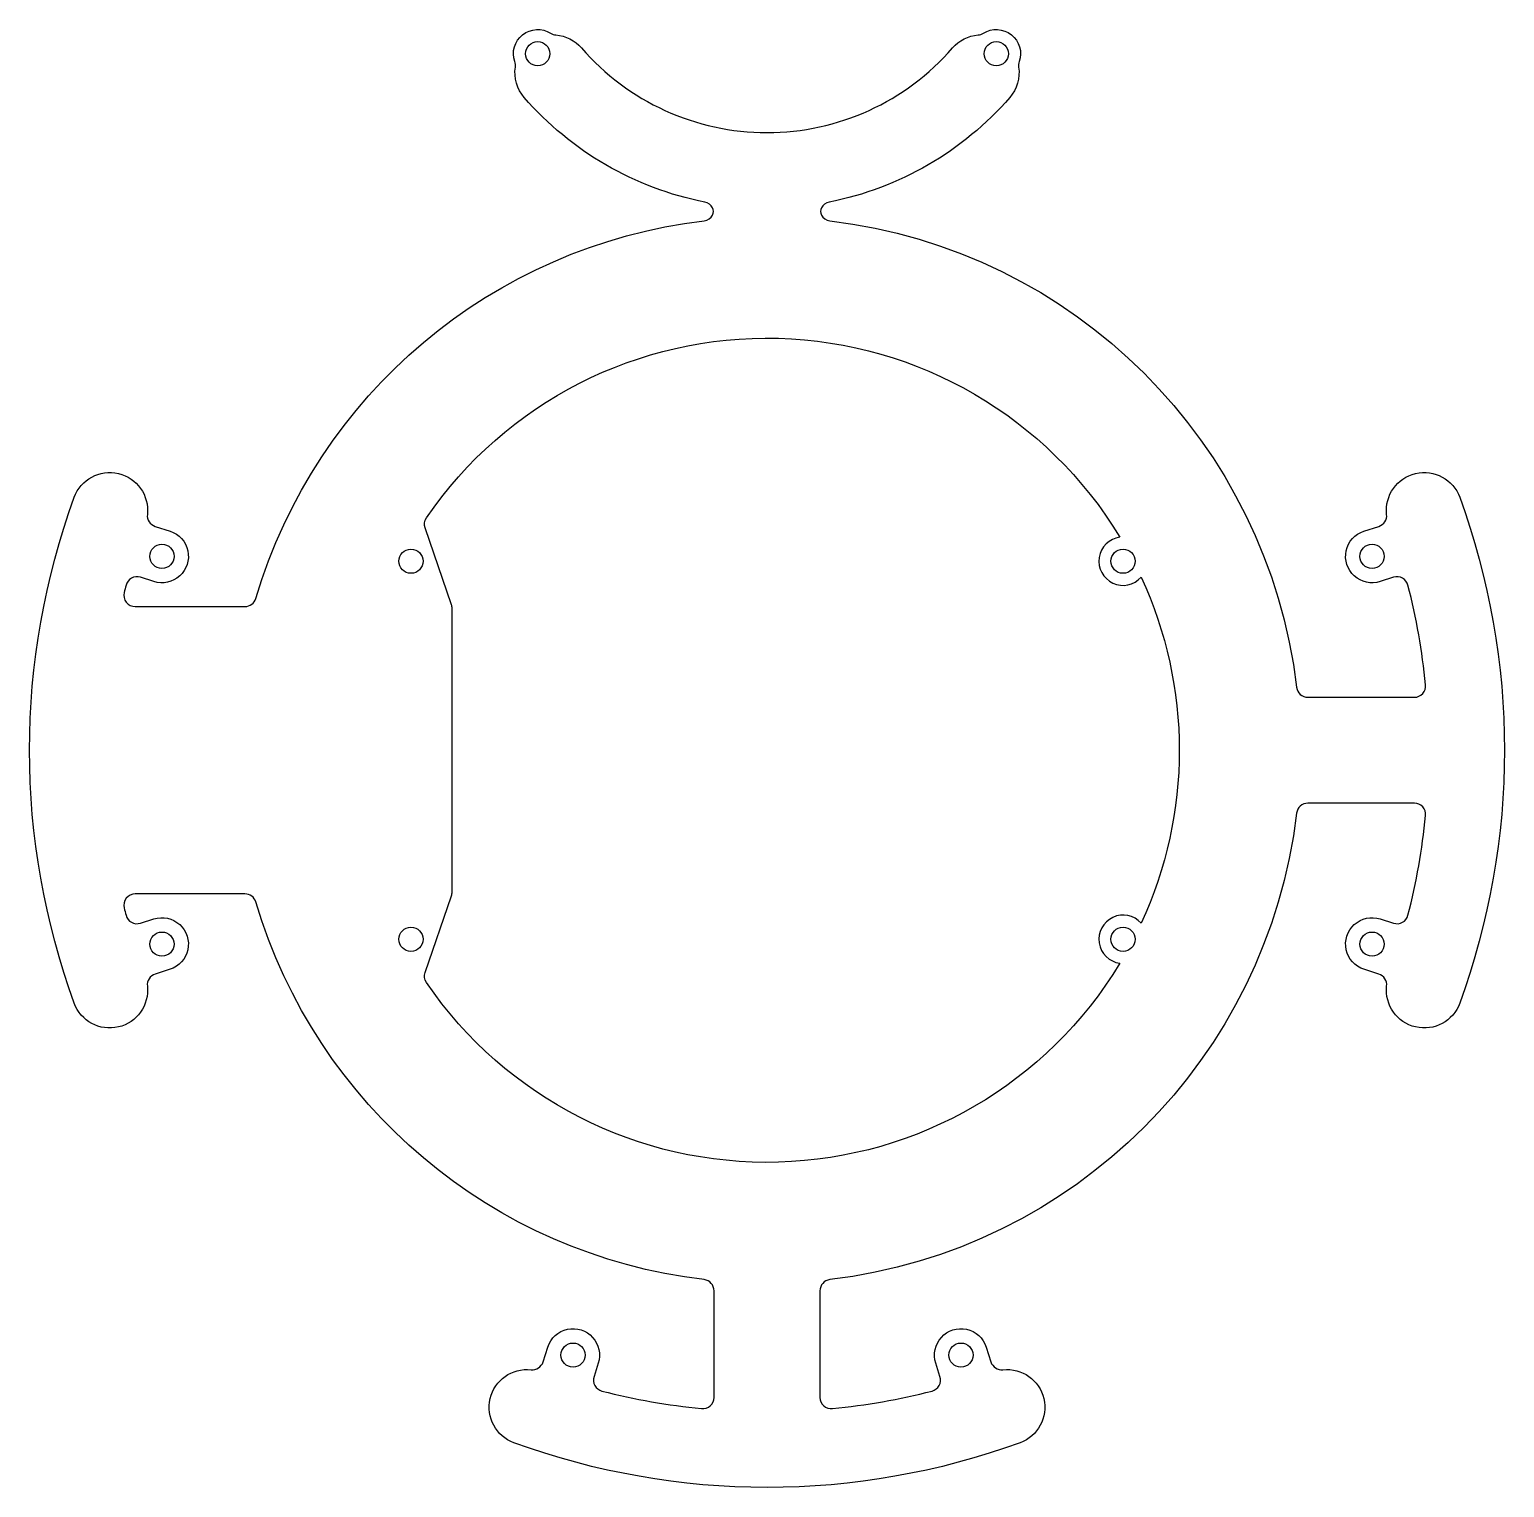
# Model space of a CAD drawing. Header units: millimetres. Extents: x -98 to 98, y -98 to 95.
import ezdxf

# ---------------------------------------------------------------- set-up
doc = ezdxf.new("R2010")
doc.units = ezdxf.units.MM
doc.layers.get('0').update_dxf_attribs({"linetype": 'CONTINUOUS'})

msp = doc.modelspace()

# ---------------------------------------------------------------- linework, layer by layer
for points in [[(87.07, 8.65, 0.038268), (84.74, 21.82, 0.431416), (82.83, 22.87), (81.06, 22.31, -1.000204), (78.92, 28.97), (80.88, 29.6, 0.356437), (81.92, 31.19, -0.886034), (91.58, 33.45, -0.176894), (91.58, -33.45, -0.886034), (81.92, -31.19, 0.356437), (80.88, -29.6), (78.92, -28.97, -1.000204), (81.06, -22.31), (82.83, -22.87, 0.431416), (84.74, -21.82, 0.038268), (87.07, -8.65, 0.443516), (85.58, -7), (71.5, -7, 0.379965), (70.01, -8.32, -0.346477), (8.32, -70.01, 0.379965), (7, -71.5), (7, -85.58, 0.443516), (8.65, -87.07, 0.038268), (21.82, -84.74, 0.431416), (22.87, -82.83), (22.31, -81.06, -1.000204), (28.97, -78.92), (29.6, -80.88, 0.356437), (31.19, -81.92, -0.886034), (33.45, -91.58, -0.176894), (-33.45, -91.58, -0.886034), (-31.19, -81.92, 0.356437), (-29.6, -80.88), (-28.97, -78.92, -1.000204), (-22.31, -81.06), (-22.87, -82.83, 0.431416), (-21.82, -84.74, 0.038268), (-8.65, -87.07, 0.443516), (-7, -85.58), (-7, -71.5, 0.379965), (-8.32, -70.01, -0.299433), (-67.58, -20.07, 0.331966), (-69.02, -19), (-83.52, -19, 0.486601), (-84.98, -20.86, 0.002826), (-84.74, -21.82, 0.431416), (-82.83, -22.87), (-81.06, -22.31, -1.000204), (-78.92, -28.97), (-80.88, -29.6, 0.356437), (-81.92, -31.19, -0.886034), (-91.58, -33.45, -0.176894), (-91.58, 33.45, -0.886034), (-81.92, 31.19, 0.356437), (-80.88, 29.6), (-78.92, 28.97, -1.000204), (-81.06, 22.31), (-82.83, 22.87, 0.431416), (-84.74, 21.82, 0.002826), (-84.98, 20.86, 0.486601), (-83.52, 19), (-69.02, 19, 0.331967), (-67.58, 20.07, -0.299434), (-8.32, 70.01, 0.240876), (-7.19, 70.77, 0.259058), (-7.19, 71.74, 0.220832), (-8.21, 72.48, -0.167008), (-32.1, 86.33, -0.218936), (-33.27, 90.34, 0.121434), (-33.34, 91.06, -0.70993), (-28.61, 94.82, 0.121434), (-27.92, 94.59, -0.196667), (-24.54, 92.88, 0.456428), (24.54, 92.88, -0.196667), (27.92, 94.59, 0.121434), (28.61, 94.82, -0.70993), (33.34, 91.06, 0.121434), (33.27, 90.34, -0.218936), (32.1, 86.33, -0.167008), (8.21, 72.48, 0.220832), (7.19, 71.74, 0.259058), (7.19, 70.77, 0.240876), (8.32, 70.01, -0.346478), (70.01, 8.32, 0.379965), (71.5, 7), (85.58, 7, 0.443516)], [(49.47, -22.88, 1.439847), (46.65, -28.17, -0.546139), (-45.02, -30.72, -0.236637), (-45.2, -29.39), (-41.71, -19.24, 0.082841), (-41.63, -18.75), (-41.63, 18.75, 0.082841), (-41.71, 19.24), (-45.2, 29.39, -0.236637), (-45.02, 30.72, -0.546139), (46.65, 28.17, 1.439847), (49.47, 22.88, -0.220031)]]:
    msp.add_lwpolyline(points, format="xyb", close=True)
for centre in [(-30.31, 92.11), (30.31, 92.11), (-79.99, 25.64), (-47.07, 25), (47.07, 25), (79.99, 25.64), (-47.07, -25), (-79.99, -25.64), (47.07, -25), (79.99, -25.64), (-25.64, -79.99), (25.64, -79.99)]:
    msp.add_circle(centre, 1.6)

doc.saveas('drawing.dxf')
